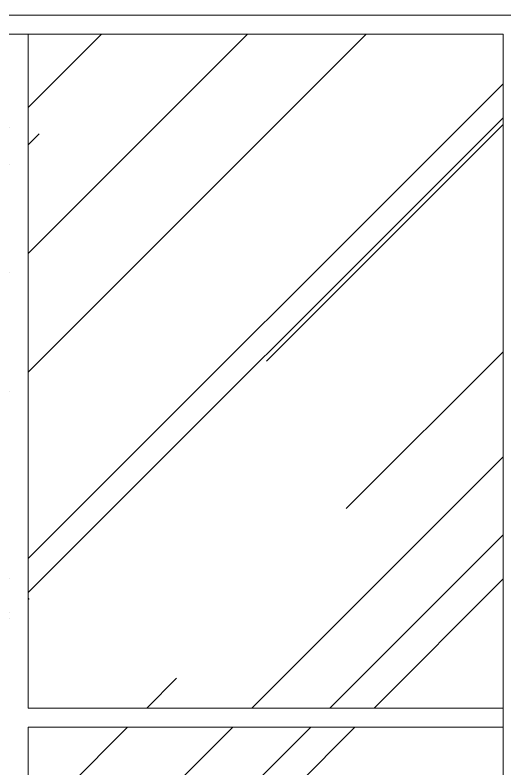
# Model space of a CAD drawing. Header units: inches. Extents: x 249 to 1192, y -18 to 440.
# Drawn here: x 623.911 to 624.932, y 260.106 to 261.678 of the extents above; entities that cross this region are included whole.
import ezdxf

# ---------------------------------------------------------------- set-up
doc = ezdxf.new("R2010")
doc.units = ezdxf.units.IN
doc.header["$MEASUREMENT"] = 0
doc.layers.add('KACA', color=141, linetype='Continuous', lineweight=30)
doc.layers.add('KUSEN', color=16, linetype='Continuous', lineweight=15)
doc.layers.add('KOLOM', color=5, linetype='Continuous')

# ---------------------------------------------------------------- blocks, each defined once
blk = doc.blocks.new('tampak depan')
at = {"layer": 'KACA'}
h = blk.add_hatch(dxfattribs=at)
h.set_pattern_fill('AR-RROOF', color=256, scale=0.5, angle=45, style=0)
h.set_pattern_definition([(45, (716.5983, 334.0419), (0.424264, 1.13137), [7.5, -1, 2.5, -0.5]), (45, (716.89176, 334.6889), (-0.82378, 0.116673), [1.5, -0.165, 3, -0.375]), (45, (716.47457, 334.5192), (1.601597, 2.075358), [4, -0.7, 2, -0.5])])
h.paths.add_polyline_path([(709.5882, 336.4669), (708.5983, 336.4669), (708.5983, 335.4869), (709.5882, 335.4869)])
h.paths.add_polyline_path([(710.6181, 335.0619), (710.6181, 336.4669), (709.6282, 336.4669), (709.6282, 335.0619)])
h.paths.add_polyline_path([(710.6181, 335.0219), (709.6282, 335.0219), (709.6282, 334.0419), (710.6181, 334.0419)])
h.paths.add_polyline_path([(708.7488, 334.1719), (709.5492, 334.1719), (709.5492, 334.0719), (709.4492, 334.0719), (709.4492, 334.0419), (709.5882, 334.0419), (709.5882, 335.4469), (708.5983, 335.4469), (708.5983, 334.9669), (708.6488, 334.9669), (708.6488, 334.8669), (708.5983, 334.8669), (708.5983, 334.7319), (708.6488, 334.7319), (708.6488, 334.6319), (708.7488, 334.6319)])
at = {"layer": 'KUSEN'}
for points in [[(709.4492, 334.0019), (710.6581, 334.0019), (710.6581, 336.5069), (708.5988, 336.5069)], [(709.4492, 334.0419), (710.6181, 334.0419), (710.6181, 336.4669), (708.5988, 336.4669)]]:
    blk.add_lwpolyline(points, dxfattribs=at)
for points in [[(709.6282, 336.4669), (710.6181, 336.4669), (710.6181, 335.0619), (709.6282, 335.0619)], [(710.6181, 335.0219), (709.6282, 335.0219), (709.6282, 334.0419), (710.6181, 334.0419)]]:
    blk.add_lwpolyline(points, close=True, dxfattribs=at)

msp = doc.modelspace()

# ---------------------------------------------------------------- block references
at = {"layer": 'KOLOM'}
msp.add_blockref('tampak depan', (-85.6899, -74.829), dxfattribs=at)

doc.saveas('drawing.dxf')
